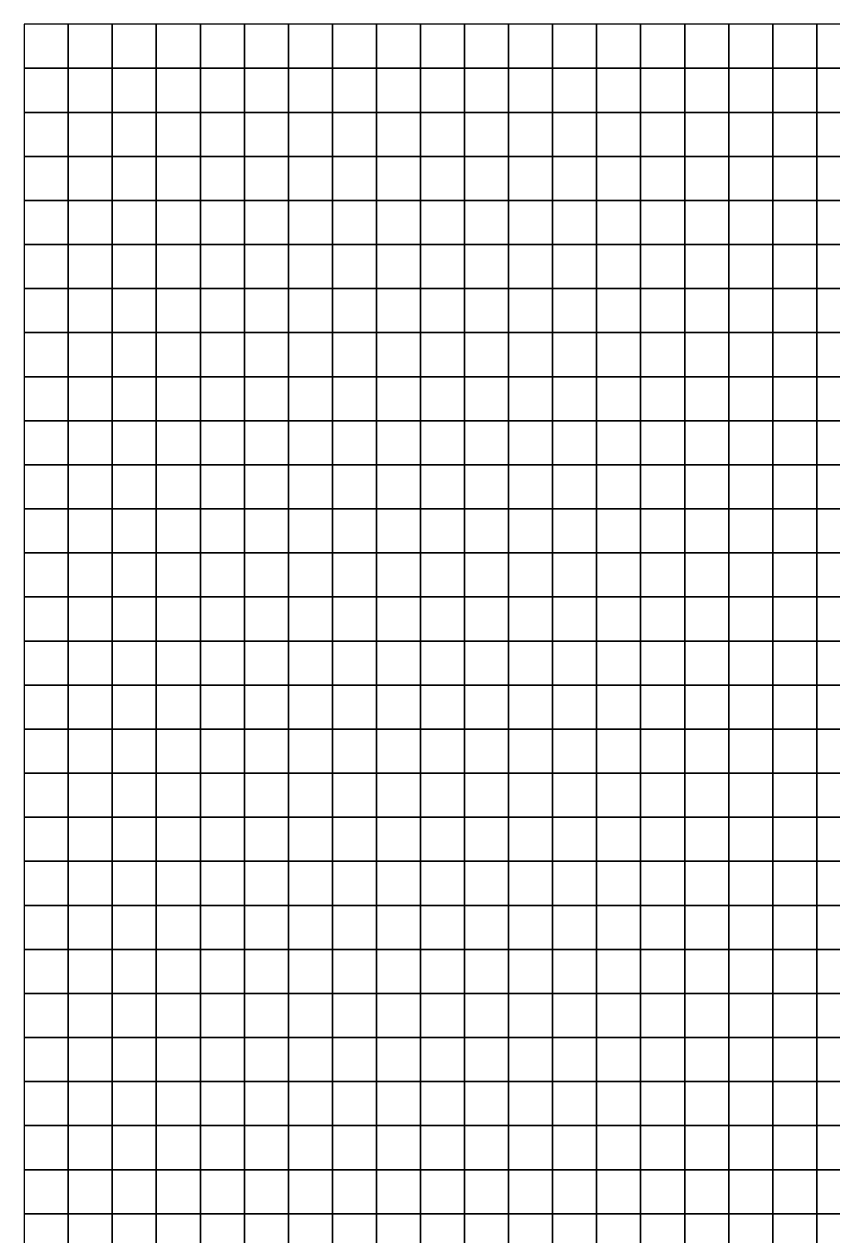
# Model space of a CAD drawing. Header units: metres. Extents: x 0 to 550, y 0 to 550.
# Drawn here: x 0 to 183.6, y 275 to 550 of the extents above; entities that cross this region are included whole.
import ezdxf

# ---------------------------------------------------------------- set-up
doc = ezdxf.new("R2010")
doc.units = ezdxf.units.M

msp = doc.modelspace()

# ---------------------------------------------------------------- linework, layer by layer
at = {"layer": 'A1'}
for points in [[(0, 540, -310.49), (10, 540, -308.88), (10, 550, -311.47), (0, 550, -313.07)], [(10, 540, -308.88), (20, 540, -306.74), (20, 550, -309.33), (10, 550, -311.47)], [(20, 540, -306.74), (30, 540, -304.07), (30, 550, -306.65), (20, 550, -309.33)], [(30, 540, -304.07), (40, 540, -301.39), (40, 550, -303.98), (30, 550, -306.65)], [(40, 540, -301.39), (50, 540, -298.72), (50, 550, -301.31), (40, 550, -303.98)], [(50, 540, -298.72), (60, 540, -296.04), (60, 550, -298.63), (50, 550, -301.31)], [(60, 540, -296.04), (70, 540, -293.37), (70, 550, -295.96), (60, 550, -298.63)], [(70, 540, -293.37), (80, 540, -290.69), (80, 550, -293.28), (70, 550, -295.96)], [(80, 540, -290.69), (90, 540, -288.02), (90, 550, -290.61), (80, 550, -293.28)], [(90, 540, -288.02), (100, 540, -285.34), (100, 550, -287.93), (90, 550, -290.61)], [(100, 540, -285.34), (110, 540, -282.67), (110, 550, -285.26), (100, 550, -287.93)], [(110, 540, -282.67), (120, 540, -279.99), (120, 550, -282.58), (110, 550, -285.26)], [(120, 540, -279.99), (130, 540, -277.32), (130, 550, -279.91), (120, 550, -282.58)], [(130, 540, -277.32), (140, 540, -274.64), (140, 550, -277.23), (130, 550, -279.91)], [(140, 540, -274.64), (150, 540, -271.97), (150, 550, -274.56), (140, 550, -277.23)], [(150, 540, -271.97), (160, 540, -269.29), (160, 550, -271.88), (150, 550, -274.56)], [(160, 540, -269.29), (170, 540, -266.62), (170, 550, -269.21), (160, 550, -271.88)], [(170, 540, -266.62), (180, 540, -263.94), (180, 550, -266.53), (170, 550, -269.21)], [(180, 540, -263.94), (190, 540, -261.27), (190, 550, -263.86), (180, 550, -266.53)], [(0, 530, -307.04), (10, 530, -305.43), (10, 540, -308.88), (0, 540, -310.49)], [(10, 530, -305.43), (20, 530, -303.29), (20, 540, -306.74), (10, 540, -308.88)], [(20, 530, -303.29), (30, 530, -300.62), (30, 540, -304.07), (20, 540, -306.74)], [(30, 530, -300.62), (40, 530, -297.94), (40, 540, -301.39), (30, 540, -304.07)], [(40, 530, -297.94), (50, 530, -295.27), (50, 540, -298.72), (40, 540, -301.39)], [(50, 530, -295.27), (60, 530, -292.59), (60, 540, -296.04), (50, 540, -298.72)], [(60, 530, -292.59), (70, 530, -289.92), (70, 540, -293.37), (60, 540, -296.04)], [(70, 530, -289.92), (80, 530, -287.24), (80, 540, -290.69), (70, 540, -293.37)], [(80, 530, -287.24), (90, 530, -284.57), (90, 540, -288.02), (80, 540, -290.69)], [(90, 530, -284.57), (100, 530, -281.89), (100, 540, -285.34), (90, 540, -288.02)], [(100, 530, -281.89), (110, 530, -279.22), (110, 540, -282.67), (100, 540, -285.34)], [(110, 530, -279.22), (120, 530, -276.54), (120, 540, -279.99), (110, 540, -282.67)], [(120, 530, -276.54), (130, 530, -273.87), (130, 540, -277.32), (120, 540, -279.99)], [(130, 530, -273.87), (140, 530, -271.19), (140, 540, -274.64), (130, 540, -277.32)], [(140, 530, -271.19), (150, 530, -268.52), (150, 540, -271.97), (140, 540, -274.64)], [(150, 530, -268.52), (160, 530, -265.84), (160, 540, -269.29), (150, 540, -271.97)], [(160, 530, -265.84), (170, 530, -263.17), (170, 540, -266.62), (160, 540, -269.29)], [(170, 530, -263.17), (180, 530, -260.49), (180, 540, -263.94), (170, 540, -266.62)], [(180, 530, -260.49), (190, 530, -257.82), (190, 540, -261.27), (180, 540, -263.94)], [(0, 520, -302.73), (10, 520, -301.12), (10, 530, -305.43), (0, 530, -307.04)], [(10, 520, -301.12), (20, 520, -298.98), (20, 530, -303.29), (10, 530, -305.43)], [(20, 520, -298.98), (30, 520, -296.31), (30, 530, -300.62), (20, 530, -303.29)], [(30, 520, -296.31), (40, 520, -293.63), (40, 530, -297.94), (30, 530, -300.62)], [(40, 520, -293.63), (50, 520, -290.96), (50, 530, -295.27), (40, 530, -297.94)], [(50, 520, -290.96), (60, 520, -288.28), (60, 530, -292.59), (50, 530, -295.27)], [(60, 520, -288.28), (70, 520, -285.61), (70, 530, -289.92), (60, 530, -292.59)], [(70, 520, -285.61), (80, 520, -282.93), (80, 530, -287.24), (70, 530, -289.92)], [(80, 520, -282.93), (90, 520, -280.26), (90, 530, -284.57), (80, 530, -287.24)], [(90, 520, -280.26), (100, 520, -277.58), (100, 530, -281.89), (90, 530, -284.57)], [(100, 520, -277.58), (110, 520, -274.91), (110, 530, -279.22), (100, 530, -281.89)], [(110, 520, -274.91), (120, 520, -272.23), (120, 530, -276.54), (110, 530, -279.22)], [(120, 520, -272.23), (130, 520, -269.56), (130, 530, -273.87), (120, 530, -276.54)], [(130, 520, -269.56), (140, 520, -266.88), (140, 530, -271.19), (130, 530, -273.87)], [(140, 520, -266.88), (150, 520, -264.21), (150, 530, -268.52), (140, 530, -271.19)], [(150, 520, -264.21), (160, 520, -261.53), (160, 530, -265.84), (150, 530, -268.52)], [(160, 520, -261.53), (170, 520, -258.86), (170, 530, -263.17), (160, 530, -265.84)], [(170, 520, -258.86), (180, 520, -256.18), (180, 530, -260.49), (170, 530, -263.17)], [(180, 520, -256.18), (190, 520, -253.51), (190, 530, -257.82), (180, 530, -260.49)], [(0, 510, -298.41), (10, 510, -296.81), (10, 520, -301.12), (0, 520, -302.73)], [(10, 510, -296.81), (20, 510, -294.67), (20, 520, -298.98), (10, 520, -301.12)], [(20, 510, -294.67), (30, 510, -291.99), (30, 520, -296.31), (20, 520, -298.98)], [(30, 510, -291.99), (40, 510, -289.32), (40, 520, -293.63), (30, 520, -296.31)], [(40, 510, -289.32), (50, 510, -286.64), (50, 520, -290.96), (40, 520, -293.63)], [(50, 510, -286.64), (60, 510, -283.97), (60, 520, -288.28), (50, 520, -290.96)], [(60, 510, -283.97), (70, 510, -281.29), (70, 520, -285.61), (60, 520, -288.28)], [(70, 510, -281.29), (80, 510, -278.62), (80, 520, -282.93), (70, 520, -285.61)], [(80, 510, -278.62), (90, 510, -275.94), (90, 520, -280.26), (80, 520, -282.93)], [(90, 510, -275.94), (100, 510, -273.27), (100, 520, -277.58), (90, 520, -280.26)], [(100, 510, -273.27), (110, 510, -270.6), (110, 520, -274.91), (100, 520, -277.58)], [(110, 510, -270.6), (120, 510, -267.92), (120, 520, -272.23), (110, 520, -274.91)], [(120, 510, -267.92), (130, 510, -265.25), (130, 520, -269.56), (120, 520, -272.23)], [(130, 510, -265.25), (140, 510, -262.57), (140, 520, -266.88), (130, 520, -269.56)], [(140, 510, -262.57), (150, 510, -259.9), (150, 520, -264.21), (140, 520, -266.88)], [(150, 510, -259.9), (160, 510, -257.22), (160, 520, -261.53), (150, 520, -264.21)], [(160, 510, -257.22), (170, 510, -254.55), (170, 520, -258.86), (160, 520, -261.53)], [(170, 510, -254.55), (180, 510, -251.87), (180, 520, -256.18), (170, 520, -258.86)], [(180, 510, -251.87), (190, 510, -249.2), (190, 520, -253.51), (180, 520, -256.18)], [(0, 500, -294.1), (10, 500, -292.5), (10, 510, -296.81), (0, 510, -298.41)], [(10, 500, -292.5), (20, 500, -290.36), (20, 510, -294.67), (10, 510, -296.81)], [(20, 500, -290.36), (30, 500, -287.68), (30, 510, -291.99), (20, 510, -294.67)], [(30, 500, -287.68), (40, 500, -285.01), (40, 510, -289.32), (30, 510, -291.99)], [(40, 500, -285.01), (50, 500, -282.33), (50, 510, -286.64), (40, 510, -289.32)], [(50, 500, -282.33), (60, 500, -279.66), (60, 510, -283.97), (50, 510, -286.64)], [(60, 500, -279.66), (70, 500, -276.98), (70, 510, -281.29), (60, 510, -283.97)], [(70, 500, -276.98), (80, 500, -274.31), (80, 510, -278.62), (70, 510, -281.29)], [(80, 500, -274.31), (90, 500, -271.63), (90, 510, -275.94), (80, 510, -278.62)], [(90, 500, -271.63), (100, 500, -268.96), (100, 510, -273.27), (90, 510, -275.94)], [(100, 500, -268.96), (110, 500, -266.28), (110, 510, -270.6), (100, 510, -273.27)], [(110, 500, -266.28), (120, 500, -263.61), (120, 510, -267.92), (110, 510, -270.6)], [(120, 500, -263.61), (130, 500, -260.93), (130, 510, -265.25), (120, 510, -267.92)], [(130, 500, -260.93), (140, 500, -258.26), (140, 510, -262.57), (130, 510, -265.25)], [(140, 500, -258.26), (150, 500, -255.58), (150, 510, -259.9), (140, 510, -262.57)], [(150, 500, -255.58), (160, 500, -252.91), (160, 510, -257.22), (150, 510, -259.9)], [(160, 500, -252.91), (170, 500, -250.23), (170, 510, -254.55), (160, 510, -257.22)], [(170, 500, -250.23), (180, 500, -247.56), (180, 510, -251.87), (170, 510, -254.55)], [(180, 500, -247.56), (190, 500, -244.88), (190, 510, -249.2), (180, 510, -251.87)], [(0, 490, -289.79), (10, 490, -288.19), (10, 500, -292.5), (0, 500, -294.1)], [(10, 490, -288.19), (20, 490, -286.05), (20, 500, -290.36), (10, 500, -292.5)], [(20, 490, -286.05), (30, 490, -283.37), (30, 500, -287.68), (20, 500, -290.36)], [(30, 490, -283.37), (40, 490, -280.7), (40, 500, -285.01), (30, 500, -287.68)], [(40, 490, -280.7), (50, 490, -278.02), (50, 500, -282.33), (40, 500, -285.01)], [(50, 490, -278.02), (60, 490, -275.35), (60, 500, -279.66), (50, 500, -282.33)], [(60, 490, -275.35), (70, 490, -272.67), (70, 500, -276.98), (60, 500, -279.66)], [(70, 490, -272.67), (80, 490, -270), (80, 500, -274.31), (70, 500, -276.98)], [(80, 490, -270), (90, 490, -267.32), (90, 500, -271.63), (80, 500, -274.31)], [(90, 490, -267.32), (100, 490, -264.65), (100, 500, -268.96), (90, 500, -271.63)], [(100, 490, -264.65), (110, 490, -261.97), (110, 500, -266.28), (100, 500, -268.96)], [(110, 490, -261.97), (120, 490, -259.3), (120, 500, -263.61), (110, 500, -266.28)], [(120, 490, -259.3), (130, 490, -256.62), (130, 500, -260.93), (120, 500, -263.61)], [(130, 490, -256.62), (140, 490, -253.95), (140, 500, -258.26), (130, 500, -260.93)], [(140, 490, -253.95), (150, 490, -251.27), (150, 500, -255.58), (140, 500, -258.26)], [(150, 490, -251.27), (160, 490, -248.6), (160, 500, -252.91), (150, 500, -255.58)], [(160, 490, -248.6), (170, 490, -245.92), (170, 500, -250.23), (160, 500, -252.91)], [(170, 490, -245.92), (180, 490, -243.25), (180, 500, -247.56), (170, 500, -250.23)], [(180, 490, -243.25), (190, 490, -240.57), (190, 500, -244.88), (180, 500, -247.56)], [(0, 480, -285.48), (10, 480, -283.87), (10, 490, -288.19), (0, 490, -289.79)], [(10, 480, -283.87), (20, 480, -281.73), (20, 490, -286.05), (10, 490, -288.19)], [(20, 480, -281.73), (30, 480, -279.06), (30, 490, -283.37), (20, 490, -286.05)], [(30, 480, -279.06), (40, 480, -276.38), (40, 490, -280.7), (30, 490, -283.37)], [(40, 480, -276.38), (50, 480, -273.71), (50, 490, -278.02), (40, 490, -280.7)], [(50, 480, -273.71), (60, 480, -271.03), (60, 490, -275.35), (50, 490, -278.02)], [(60, 480, -271.03), (70, 480, -268.36), (70, 490, -272.67), (60, 490, -275.35)], [(70, 480, -268.36), (80, 480, -265.68), (80, 490, -270), (70, 490, -272.67)], [(80, 480, -265.68), (90, 480, -263.01), (90, 490, -267.32), (80, 490, -270)], [(90, 480, -263.01), (100, 480, -260.33), (100, 490, -264.65), (90, 490, -267.32)], [(100, 480, -260.33), (110, 480, -257.66), (110, 490, -261.97), (100, 490, -264.65)], [(110, 480, -257.66), (120, 480, -254.98), (120, 490, -259.3), (110, 490, -261.97)], [(120, 480, -254.98), (130, 480, -252.31), (130, 490, -256.62), (120, 490, -259.3)], [(130, 480, -252.31), (140, 480, -249.63), (140, 490, -253.95), (130, 490, -256.62)], [(140, 480, -249.63), (150, 480, -246.96), (150, 490, -251.27), (140, 490, -253.95)], [(150, 480, -246.96), (160, 480, -244.28), (160, 490, -248.6), (150, 490, -251.27)], [(160, 480, -244.28), (170, 480, -241.61), (170, 490, -245.92), (160, 490, -248.6)], [(170, 480, -241.61), (180, 480, -238.93), (180, 490, -243.25), (170, 490, -245.92)], [(180, 480, -238.93), (190, 480, -236.26), (190, 490, -240.57), (180, 490, -243.25)], [(0, 470, -281.17), (10, 470, -279.56), (10, 480, -283.87), (0, 480, -285.48)], [(10, 470, -279.56), (20, 470, -277.42), (20, 480, -281.73), (10, 480, -283.87)], [(20, 470, -277.42), (30, 470, -274.75), (30, 480, -279.06), (20, 480, -281.73)], [(30, 470, -274.75), (40, 470, -272.07), (40, 480, -276.38), (30, 480, -279.06)], [(40, 470, -272.07), (50, 470, -269.4), (50, 480, -273.71), (40, 480, -276.38)], [(50, 470, -269.4), (60, 470, -266.72), (60, 480, -271.03), (50, 480, -273.71)], [(60, 470, -266.72), (70, 470, -264.05), (70, 480, -268.36), (60, 480, -271.03)], [(70, 470, -264.05), (80, 470, -261.37), (80, 480, -265.68), (70, 480, -268.36)], [(80, 470, -261.37), (90, 470, -258.7), (90, 480, -263.01), (80, 480, -265.68)], [(90, 470, -258.7), (100, 470, -256.02), (100, 480, -260.33), (90, 480, -263.01)], [(100, 470, -256.02), (110, 470, -253.35), (110, 480, -257.66), (100, 480, -260.33)], [(110, 470, -253.35), (120, 470, -250.67), (120, 480, -254.98), (110, 480, -257.66)], [(120, 470, -250.67), (130, 470, -248), (130, 480, -252.31), (120, 480, -254.98)], [(130, 470, -248), (140, 470, -245.32), (140, 480, -249.63), (130, 480, -252.31)], [(140, 470, -245.32), (150, 470, -242.65), (150, 480, -246.96), (140, 480, -249.63)], [(150, 470, -242.65), (160, 470, -239.97), (160, 480, -244.28), (150, 480, -246.96)], [(160, 470, -239.97), (170, 470, -237.3), (170, 480, -241.61), (160, 480, -244.28)], [(170, 470, -237.3), (180, 470, -234.62), (180, 480, -238.93), (170, 480, -241.61)], [(180, 470, -234.62), (190, 470, -231.95), (190, 480, -236.26), (180, 480, -238.93)], [(0, 460, -276.86), (10, 460, -275.25), (10, 470, -279.56), (0, 470, -281.17)], [(10, 460, -275.25), (20, 460, -273.11), (20, 470, -277.42), (10, 470, -279.56)], [(20, 460, -273.11), (30, 460, -270.44), (30, 470, -274.75), (20, 470, -277.42)], [(30, 460, -270.44), (40, 460, -267.76), (40, 470, -272.07), (30, 470, -274.75)], [(40, 460, -267.76), (50, 460, -265.09), (50, 470, -269.4), (40, 470, -272.07)], [(50, 460, -265.09), (60, 460, -262.41), (60, 470, -266.72), (50, 470, -269.4)], [(60, 460, -262.41), (70, 460, -259.74), (70, 470, -264.05), (60, 470, -266.72)], [(70, 460, -259.74), (80, 460, -257.06), (80, 470, -261.37), (70, 470, -264.05)], [(80, 460, -257.06), (90, 460, -254.39), (90, 470, -258.7), (80, 470, -261.37)], [(90, 460, -254.39), (100, 460, -251.71), (100, 470, -256.02), (90, 470, -258.7)], [(100, 460, -251.71), (110, 460, -249.04), (110, 470, -253.35), (100, 470, -256.02)], [(110, 460, -249.04), (120, 460, -246.36), (120, 470, -250.67), (110, 470, -253.35)], [(120, 460, -246.36), (130, 460, -243.69), (130, 470, -248), (120, 470, -250.67)], [(130, 460, -243.69), (140, 460, -241.01), (140, 470, -245.32), (130, 470, -248)], [(140, 460, -241.01), (150, 460, -238.34), (150, 470, -242.65), (140, 470, -245.32)], [(150, 460, -238.34), (160, 460, -235.66), (160, 470, -239.97), (150, 470, -242.65)], [(160, 460, -235.66), (170, 460, -232.99), (170, 470, -237.3), (160, 470, -239.97)], [(170, 460, -232.99), (180, 460, -230.31), (180, 470, -234.62), (170, 470, -237.3)], [(180, 460, -230.31), (190, 460, -227.64), (190, 470, -231.95), (180, 470, -234.62)], [(0, 450, -272.54), (10, 450, -270.94), (10, 460, -275.25), (0, 460, -276.86)], [(10, 450, -270.94), (20, 450, -268.8), (20, 460, -273.11), (10, 460, -275.25)], [(20, 450, -268.8), (30, 450, -266.12), (30, 460, -270.44), (20, 460, -273.11)], [(30, 450, -266.12), (40, 450, -263.45), (40, 460, -267.76), (30, 460, -270.44)], [(40, 450, -263.45), (50, 450, -260.77), (50, 460, -265.09), (40, 460, -267.76)], [(50, 450, -260.77), (60, 450, -258.1), (60, 460, -262.41), (50, 460, -265.09)], [(60, 450, -258.1), (70, 450, -255.42), (70, 460, -259.74), (60, 460, -262.41)], [(70, 450, -255.42), (80, 450, -252.75), (80, 460, -257.06), (70, 460, -259.74)], [(80, 450, -252.75), (90, 450, -250.07), (90, 460, -254.39), (80, 460, -257.06)], [(90, 450, -250.07), (100, 450, -247.4), (100, 460, -251.71), (90, 460, -254.39)], [(100, 450, -247.4), (110, 450, -244.72), (110, 460, -249.04), (100, 460, -251.71)], [(110, 450, -244.72), (120, 450, -242.05), (120, 460, -246.36), (110, 460, -249.04)], [(120, 450, -242.05), (130, 450, -239.37), (130, 460, -243.69), (120, 460, -246.36)], [(130, 450, -239.37), (140, 450, -236.7), (140, 460, -241.01), (130, 460, -243.69)], [(140, 450, -236.7), (150, 450, -234.02), (150, 460, -238.34), (140, 460, -241.01)], [(150, 450, -234.02), (160, 450, -231.35), (160, 460, -235.66), (150, 460, -238.34)], [(160, 450, -231.35), (170, 450, -228.67), (170, 460, -232.99), (160, 460, -235.66)], [(170, 450, -228.67), (180, 450, -226), (180, 460, -230.31), (170, 460, -232.99)], [(180, 450, -226), (190, 450, -223.23), (190, 460, -227.64), (180, 460, -230.31)], [(0, 440, -268.23), (10, 440, -266.63), (10, 450, -270.94), (0, 450, -272.54)], [(10, 440, -266.63), (20, 440, -264.49), (20, 450, -268.8), (10, 450, -270.94)], [(20, 440, -264.49), (30, 440, -261.81), (30, 450, -266.12), (20, 450, -268.8)], [(30, 440, -261.81), (40, 440, -259.14), (40, 450, -263.45), (30, 450, -266.12)], [(40, 440, -259.14), (50, 440, -256.46), (50, 450, -260.77), (40, 450, -263.45)], [(50, 440, -256.46), (60, 440, -253.79), (60, 450, -258.1), (50, 450, -260.77)], [(60, 440, -253.79), (70, 440, -251.11), (70, 450, -255.42), (60, 450, -258.1)], [(70, 440, -251.11), (80, 440, -248.44), (80, 450, -252.75), (70, 450, -255.42)], [(80, 440, -248.44), (90, 440, -245.76), (90, 450, -250.07), (80, 450, -252.75)], [(90, 440, -245.76), (100, 440, -243.09), (100, 450, -247.4), (90, 450, -250.07)], [(100, 440, -243.09), (110, 440, -240.41), (110, 450, -244.72), (100, 450, -247.4)], [(110, 440, -240.41), (120, 440, -237.74), (120, 450, -242.05), (110, 450, -244.72)], [(120, 440, -237.74), (130, 440, -235.06), (130, 450, -239.37), (120, 450, -242.05)], [(130, 440, -235.06), (140, 440, -232.39), (140, 450, -236.7), (130, 450, -239.37)], [(140, 440, -232.39), (150, 440, -229.65), (150, 450, -234.02), (140, 450, -236.7)], [(150, 440, -229.65), (160, 440, -226.91), (160, 450, -231.35), (150, 450, -234.02)], [(160, 440, -226.91), (170, 440, -224.17), (170, 450, -228.67), (160, 450, -231.35)], [(170, 440, -224.17), (180, 440, -221.41), (180, 450, -226), (170, 450, -228.67)], [(180, 440, -221.41), (190, 440, -218.55), (190, 450, -223.23), (180, 450, -226)], [(0, 430, -263.92), (10, 430, -262.31), (10, 440, -266.63), (0, 440, -268.23)], [(10, 430, -262.31), (20, 430, -260.17), (20, 440, -264.49), (10, 440, -266.63)], [(20, 430, -260.17), (30, 430, -257.5), (30, 440, -261.81), (20, 440, -264.49)], [(30, 430, -257.5), (40, 430, -254.82), (40, 440, -259.14), (30, 440, -261.81)], [(40, 430, -254.82), (50, 430, -252.15), (50, 440, -256.46), (40, 440, -259.14)], [(50, 430, -252.15), (60, 430, -249.47), (60, 440, -253.79), (50, 440, -256.46)], [(60, 430, -249.47), (70, 430, -246.8), (70, 440, -251.11), (60, 440, -253.79)], [(70, 430, -246.8), (80, 430, -244.13), (80, 440, -248.44), (70, 440, -251.11)], [(80, 430, -244.13), (90, 430, -241.45), (90, 440, -245.76), (80, 440, -248.44)], [(90, 430, -241.45), (100, 430, -238.74), (100, 440, -243.09), (90, 440, -245.76)], [(100, 430, -238.74), (110, 430, -236.04), (110, 440, -240.41), (100, 440, -243.09)], [(110, 430, -236.04), (120, 430, -233.34), (120, 440, -237.74), (110, 440, -240.41)], [(120, 430, -233.34), (130, 430, -230.62), (130, 440, -235.06), (120, 440, -237.74)], [(130, 430, -230.62), (140, 430, -227.9), (140, 440, -232.39), (130, 440, -235.06)], [(140, 430, -227.9), (150, 430, -225.13), (150, 440, -229.65), (140, 440, -232.39)], [(150, 430, -225.13), (160, 430, -222.35), (160, 440, -226.91), (150, 440, -229.65)], [(160, 430, -222.35), (170, 430, -219.58), (170, 440, -224.17), (160, 440, -226.91)], [(170, 430, -219.58), (180, 430, -216.79), (180, 440, -221.41), (170, 440, -224.17)], [(180, 430, -216.79), (190, 430, -213.91), (190, 440, -218.55), (180, 440, -221.41)], [(0, 420, -259.61), (10, 420, -258), (10, 430, -262.31), (0, 430, -263.92)], [(10, 420, -258), (20, 420, -255.86), (20, 430, -260.17), (10, 430, -262.31)], [(20, 420, -255.86), (30, 420, -253.19), (30, 430, -257.5), (20, 430, -260.17)], [(30, 420, -253.19), (40, 420, -250.51), (40, 430, -254.82), (30, 430, -257.5)], [(40, 420, -250.51), (50, 420, -247.84), (50, 430, -252.15), (40, 430, -254.82)], [(50, 420, -247.84), (60, 420, -245.16), (60, 430, -249.47), (50, 430, -252.15)], [(60, 420, -245.16), (70, 420, -242.49), (70, 430, -246.8), (60, 430, -249.47)], [(70, 420, -242.49), (80, 420, -239.82), (80, 430, -244.13), (70, 430, -246.8)], [(80, 420, -239.82), (90, 420, -237.13), (90, 430, -241.45), (80, 430, -244.13)], [(90, 420, -237.13), (100, 420, -234.4), (100, 430, -238.74), (90, 430, -241.45)], [(100, 420, -234.4), (110, 420, -231.68), (110, 430, -236.04), (100, 430, -238.74)], [(110, 420, -231.68), (120, 420, -228.92), (120, 430, -233.34), (110, 430, -236.04)], [(120, 420, -228.92), (130, 420, -226.16), (130, 430, -230.62), (120, 430, -233.34)], [(130, 420, -226.16), (140, 420, -223.42), (140, 430, -227.9), (130, 430, -230.62)], [(140, 420, -223.42), (150, 420, -220.67), (150, 430, -225.13), (140, 430, -227.9)], [(150, 420, -220.67), (160, 420, -217.92), (160, 430, -222.35), (150, 430, -225.13)], [(160, 420, -217.92), (170, 420, -215.2), (170, 430, -219.58), (160, 430, -222.35)], [(170, 420, -215.2), (180, 420, -212.48), (180, 430, -216.79), (170, 430, -219.58)], [(180, 420, -212.48), (190, 420, -209.64), (190, 430, -213.91), (180, 430, -216.79)], [(0, 410, -255.3), (10, 410, -253.69), (10, 420, -258), (0, 420, -259.61)], [(10, 410, -253.69), (20, 410, -251.55), (20, 420, -255.86), (10, 420, -258)], [(20, 410, -251.55), (30, 410, -248.88), (30, 420, -253.19), (20, 420, -255.86)], [(30, 410, -248.88), (40, 410, -246.2), (40, 420, -250.51), (30, 420, -253.19)], [(40, 410, -246.2), (50, 410, -243.53), (50, 420, -247.84), (40, 420, -250.51)], [(50, 410, -243.53), (60, 410, -240.82), (60, 420, -245.16), (50, 420, -247.84)], [(60, 410, -240.82), (70, 410, -238.15), (70, 420, -242.49), (60, 420, -245.16)], [(70, 410, -238.15), (80, 410, -235.45), (80, 420, -239.82), (70, 420, -242.49)], [(80, 410, -235.45), (90, 410, -232.73), (90, 420, -237.13), (80, 420, -239.82)], [(90, 410, -232.73), (100, 410, -229.97), (100, 420, -234.4), (90, 420, -237.13)], [(100, 410, -229.97), (110, 410, -227.23), (110, 420, -231.68), (100, 420, -234.4)], [(110, 410, -227.23), (120, 410, -224.44), (120, 420, -228.92), (110, 420, -231.68)], [(120, 410, -224.44), (130, 410, -221.68), (130, 420, -226.16), (120, 420, -228.92)], [(130, 410, -221.68), (140, 410, -218.97), (140, 420, -223.42), (130, 420, -226.16)], [(140, 410, -218.97), (150, 410, -216.26), (150, 420, -220.67), (140, 420, -223.42)], [(150, 410, -216.26), (160, 410, -213.56), (160, 420, -217.92), (150, 420, -220.67)], [(160, 410, -213.56), (170, 410, -210.9), (170, 420, -215.2), (160, 420, -217.92)], [(170, 410, -210.9), (180, 410, -208.23), (180, 420, -212.48), (170, 420, -215.2)], [(180, 410, -208.23), (190, 410, -205.44), (190, 420, -209.64), (180, 420, -212.48)], [(0, 400, -250.98), (10, 400, -249.38), (10, 410, -253.69), (0, 410, -255.3)], [(10, 400, -249.38), (20, 400, -247.24), (20, 410, -251.55), (10, 410, -253.69)], [(20, 400, -247.24), (30, 400, -244.56), (30, 410, -248.88), (20, 410, -251.55)], [(30, 400, -244.56), (40, 400, -241.89), (40, 410, -246.2), (30, 410, -248.88)], [(40, 400, -241.89), (50, 400, -239.19), (50, 410, -243.53), (40, 410, -246.2)], [(50, 400, -239.19), (60, 400, -236.46), (60, 410, -240.82), (50, 410, -243.53)], [(60, 400, -236.46), (70, 400, -233.75), (70, 410, -238.15), (60, 410, -240.82)], [(70, 400, -233.75), (80, 400, -231.01), (80, 410, -235.45), (70, 410, -238.15)], [(80, 400, -231.01), (90, 400, -228.25), (90, 410, -232.73), (80, 410, -235.45)], [(90, 400, -228.25), (100, 400, -225.49), (100, 410, -229.97), (90, 410, -232.73)], [(100, 400, -225.49), (110, 400, -222.73), (110, 410, -227.23), (100, 410, -229.97)], [(110, 400, -222.73), (120, 400, -219.97), (120, 410, -224.44), (110, 410, -227.23)], [(120, 400, -219.97), (130, 400, -217.25), (130, 410, -221.68), (120, 410, -224.44)], [(130, 400, -217.25), (140, 400, -214.59), (140, 410, -218.97), (130, 410, -221.68)], [(140, 400, -214.59), (150, 400, -211.93), (150, 410, -216.26), (140, 410, -218.97)], [(150, 400, -211.93), (160, 400, -209.29), (160, 410, -213.56), (150, 410, -216.26)], [(160, 400, -209.29), (170, 400, -206.68), (170, 410, -210.9), (160, 410, -213.56)], [(170, 400, -206.68), (180, 400, -204.05), (180, 410, -208.23), (170, 410, -210.9)], [(180, 400, -204.05), (190, 400, -201.4), (190, 410, -205.44), (180, 410, -208.23)], [(0, 390, -246.67), (10, 390, -245.07), (10, 400, -249.38), (0, 400, -250.98)], [(10, 390, -245.07), (20, 390, -242.93), (20, 400, -247.24), (10, 400, -249.38)], [(20, 390, -242.93), (30, 390, -240.25), (30, 400, -244.56), (20, 400, -247.24)], [(30, 390, -240.25), (40, 390, -237.58), (40, 400, -241.89), (30, 400, -244.56)], [(40, 390, -237.58), (50, 390, -234.84), (50, 400, -239.19), (40, 400, -241.89)], [(50, 390, -234.84), (60, 390, -232.07), (60, 400, -236.46), (50, 400, -239.19)], [(60, 390, -232.07), (70, 390, -229.31), (70, 400, -233.75), (60, 400, -236.46)], [(70, 390, -229.31), (80, 390, -226.53), (80, 400, -231.01), (70, 400, -233.75)], [(80, 390, -226.53), (90, 390, -223.75), (90, 400, -228.25), (80, 400, -231.01)], [(90, 390, -223.75), (100, 390, -220.98), (100, 400, -225.49), (90, 400, -228.25)], [(100, 390, -220.98), (110, 390, -218.26), (110, 400, -222.73), (100, 400, -225.49)], [(110, 390, -218.26), (120, 390, -215.55), (120, 400, -219.97), (110, 400, -222.73)], [(120, 390, -215.55), (130, 390, -212.9), (130, 400, -217.25), (120, 400, -219.97)], [(130, 390, -212.9), (140, 390, -210.28), (140, 400, -214.59), (130, 400, -217.25)], [(140, 390, -210.28), (150, 390, -207.74), (150, 400, -211.93), (140, 400, -214.59)], [(150, 390, -207.74), (160, 390, -205.21), (160, 400, -209.29), (150, 400, -211.93)], [(160, 390, -205.21), (170, 390, -202.72), (170, 400, -206.68), (160, 400, -209.29)], [(170, 390, -202.72), (180, 390, -200.21), (180, 400, -204.05), (170, 400, -206.68)], [(180, 390, -200.21), (190, 390, -197.71), (190, 400, -201.4), (180, 400, -204.05)], [(0, 380, -242.36), (10, 380, -240.76), (10, 390, -245.07), (0, 390, -246.67)], [(10, 380, -240.76), (20, 380, -238.62), (20, 390, -242.93), (10, 390, -245.07)], [(20, 380, -238.62), (30, 380, -235.94), (30, 390, -240.25), (20, 390, -242.93)], [(30, 380, -235.94), (40, 380, -233.21), (40, 390, -237.58), (30, 390, -240.25)], [(40, 380, -233.21), (50, 380, -230.42), (50, 390, -234.84), (40, 390, -237.58)], [(50, 380, -230.42), (60, 380, -227.59), (60, 390, -232.07), (50, 390, -234.84)], [(60, 380, -227.59), (70, 380, -224.78), (70, 390, -229.31), (60, 390, -232.07)], [(70, 380, -224.78), (80, 380, -221.98), (80, 390, -226.53), (70, 390, -229.31)], [(80, 380, -221.98), (90, 380, -219.22), (90, 390, -223.75), (80, 390, -226.53)], [(90, 380, -219.22), (100, 380, -216.54), (100, 390, -220.98), (90, 390, -223.75)], [(100, 380, -216.54), (110, 380, -213.92), (110, 390, -218.26), (100, 390, -220.98)], [(110, 380, -213.92), (120, 380, -211.31), (120, 390, -215.55), (110, 390, -218.26)], [(120, 380, -211.31), (130, 380, -208.74), (130, 390, -212.9), (120, 390, -215.55)], [(130, 380, -208.74), (140, 380, -206.24), (140, 390, -210.28), (130, 390, -212.9)], [(140, 380, -206.24), (150, 380, -203.77), (150, 390, -207.74), (140, 390, -210.28)], [(150, 380, -203.77), (160, 380, -201.33), (160, 390, -205.21), (150, 390, -207.74)], [(160, 380, -201.33), (170, 380, -198.91), (170, 390, -202.72), (160, 390, -205.21)], [(170, 380, -198.91), (180, 380, -196.48), (180, 390, -200.21), (170, 390, -202.72)], [(180, 380, -196.48), (190, 380, -194.04), (190, 390, -197.71), (180, 390, -200.21)], [(0, 370, -238.05), (10, 370, -236.44), (10, 380, -240.76), (0, 380, -242.36)], [(10, 370, -236.44), (20, 370, -234.3), (20, 380, -238.62), (10, 380, -240.76)], [(20, 370, -234.3), (30, 370, -231.63), (30, 380, -235.94), (20, 380, -238.62)], [(30, 370, -231.63), (40, 370, -228.83), (40, 380, -233.21), (30, 380, -235.94)], [(40, 370, -228.83), (50, 370, -225.98), (50, 380, -230.42), (40, 380, -233.21)], [(50, 370, -225.98), (60, 370, -223.09), (60, 380, -227.59), (50, 380, -230.42)], [(60, 370, -223.09), (70, 370, -220.26), (70, 380, -224.78), (60, 380, -227.59)], [(70, 370, -220.26), (80, 370, -217.43), (80, 380, -221.98), (70, 380, -224.78)], [(80, 370, -217.43), (90, 370, -214.76), (90, 380, -219.22), (80, 380, -221.98)], [(90, 370, -214.76), (100, 370, -212.18), (100, 380, -216.54), (90, 380, -219.22)], [(100, 370, -212.18), (110, 370, -209.67), (110, 380, -213.92), (100, 380, -216.54)], [(110, 370, -209.67), (120, 370, -207.16), (120, 380, -211.31), (110, 380, -213.92)], [(120, 370, -207.16), (130, 370, -204.69), (130, 380, -208.74), (120, 380, -211.31)], [(130, 370, -204.69), (140, 370, -202.25), (140, 380, -206.24), (130, 380, -208.74)], [(140, 370, -202.25), (150, 370, -199.81), (150, 380, -203.77), (140, 380, -206.24)], [(150, 370, -199.81), (160, 370, -197.38), (160, 380, -201.33), (150, 380, -203.77)], [(160, 370, -197.38), (170, 370, -194.96), (170, 380, -198.91), (160, 380, -201.33)], [(170, 370, -194.96), (180, 370, -192.5), (180, 380, -196.48), (170, 380, -198.91)], [(180, 370, -192.5), (190, 370, -190.06), (190, 380, -194.04), (180, 380, -196.48)], [(0, 360, -233.74), (10, 360, -232.13), (10, 370, -236.44), (0, 370, -238.05)], [(10, 360, -232.13), (20, 360, -229.99), (20, 370, -234.3), (10, 370, -236.44)], [(20, 360, -229.99), (30, 360, -227.24), (30, 370, -231.63), (20, 370, -234.3)], [(30, 360, -227.24), (40, 360, -224.37), (40, 370, -228.83), (30, 370, -231.63)], [(40, 360, -224.37), (50, 360, -221.45), (50, 370, -225.98), (40, 370, -228.83)], [(50, 360, -221.45), (60, 360, -218.57), (60, 370, -223.09), (50, 370, -225.98)], [(60, 360, -218.57), (70, 360, -215.74), (70, 370, -220.26), (60, 370, -223.09)], [(70, 360, -215.74), (80, 360, -213.02), (80, 370, -217.43), (70, 370, -220.26)], [(80, 360, -213.02), (90, 360, -210.48), (90, 370, -214.76), (80, 370, -217.43)], [(90, 360, -210.48), (100, 360, -208.03), (100, 370, -212.18), (90, 370, -214.76)], [(100, 360, -208.03), (110, 360, -205.57), (110, 370, -209.67), (100, 370, -212.18)], [(110, 360, -205.57), (120, 360, -203.15), (120, 370, -207.16), (110, 370, -209.67)], [(120, 360, -203.15), (130, 360, -200.73), (130, 370, -204.69), (120, 370, -207.16)], [(130, 360, -200.73), (140, 360, -198.3), (140, 370, -202.25), (130, 370, -204.69)], [(140, 360, -198.3), (150, 360, -195.87), (150, 370, -199.81), (140, 370, -202.25)], [(150, 360, -195.87), (160, 360, -193.43), (160, 370, -197.38), (150, 370, -199.81)], [(160, 360, -193.43), (170, 360, -190.99), (170, 370, -194.96), (160, 370, -197.38)], [(170, 360, -190.99), (180, 360, -188.53), (180, 370, -192.5), (170, 370, -194.96)], [(180, 360, -188.53), (190, 360, -186.08), (190, 370, -190.06), (180, 370, -192.5)], [(0, 350, -229.43), (10, 350, -227.82), (10, 360, -232.13), (0, 360, -233.74)], [(10, 350, -227.82), (20, 350, -225.68), (20, 360, -229.99), (10, 360, -232.13)], [(20, 350, -225.68), (30, 350, -222.84), (30, 360, -227.24), (20, 360, -229.99)], [(30, 350, -222.84), (40, 350, -219.9), (40, 360, -224.37), (30, 360, -227.24)], [(40, 350, -219.9), (50, 350, -217), (50, 360, -221.45), (40, 360, -224.37)], [(50, 350, -217), (60, 350, -214.15), (60, 360, -218.57), (50, 360, -221.45)], [(60, 350, -214.15), (70, 350, -211.36), (70, 360, -215.74), (60, 360, -218.57)], [(70, 350, -211.36), (80, 350, -208.79), (80, 360, -213.02), (70, 360, -215.74)], [(80, 350, -208.79), (90, 350, -206.39), (90, 360, -210.48), (80, 360, -213.02)], [(90, 350, -206.39), (100, 350, -203.99), (100, 360, -208.03), (90, 360, -210.48)], [(100, 350, -203.99), (110, 350, -201.61), (110, 360, -205.57), (100, 360, -208.03)], [(110, 350, -201.61), (120, 350, -199.21), (120, 360, -203.15), (110, 360, -205.57)], [(120, 350, -199.21), (130, 350, -196.79), (130, 360, -200.73), (120, 360, -203.15)], [(130, 350, -196.79), (140, 350, -194.35), (140, 360, -198.3), (130, 360, -200.73)], [(140, 350, -194.35), (150, 350, -191.92), (150, 360, -195.87), (140, 360, -198.3)], [(150, 350, -191.92), (160, 350, -189.46), (160, 360, -193.43), (150, 360, -195.87)], [(160, 350, -189.46), (170, 350, -186.99), (170, 360, -190.99), (160, 360, -193.43)], [(170, 350, -186.99), (180, 350, -184.51), (180, 360, -188.53), (170, 360, -190.99)], [(180, 350, -184.51), (190, 350, -182.03), (190, 360, -186.08), (180, 360, -188.53)], [(0, 340, -225.11), (10, 340, -223.51), (10, 350, -227.82), (0, 350, -229.43)], [(10, 340, -223.51), (20, 340, -221.37), (20, 350, -225.68), (10, 350, -227.82)], [(20, 340, -221.37), (30, 340, -218.46), (30, 350, -222.84), (20, 350, -225.68)], [(30, 340, -218.46), (40, 340, -215.51), (40, 350, -219.9), (30, 350, -222.84)], [(40, 340, -215.51), (50, 340, -212.64), (50, 350, -217), (40, 350, -219.9)], [(50, 340, -212.64), (60, 340, -209.85), (60, 350, -214.15), (50, 350, -217)], [(60, 340, -209.85), (70, 340, -207.14), (70, 350, -211.36), (60, 350, -214.15)], [(70, 340, -207.14), (80, 340, -204.74), (80, 350, -208.79), (70, 350, -211.36)], [(80, 340, -204.74), (90, 340, -202.41), (90, 350, -206.39), (80, 350, -208.79)], [(90, 340, -202.41), (100, 340, -200.07), (100, 350, -203.99), (90, 350, -206.39)], [(100, 340, -200.07), (110, 340, -197.69), (110, 350, -201.61), (100, 350, -203.99)], [(110, 340, -197.69), (120, 340, -195.27), (120, 350, -199.21), (110, 350, -201.61)], [(120, 340, -195.27), (130, 340, -192.82), (130, 350, -196.79), (120, 350, -199.21)], [(130, 340, -192.82), (140, 340, -190.37), (140, 350, -194.35), (130, 350, -196.79)], [(140, 340, -190.37), (150, 340, -187.89), (150, 350, -191.92), (140, 350, -194.35)], [(150, 340, -187.89), (160, 340, -185.39), (160, 350, -189.46), (150, 350, -191.92)], [(160, 340, -185.39), (170, 340, -182.88), (170, 350, -186.99), (160, 350, -189.46)], [(170, 340, -182.88), (180, 340, -180.36), (180, 350, -184.51), (170, 350, -186.99)], [(180, 340, -180.36), (190, 340, -177.83), (190, 350, -182.03), (180, 350, -184.51)], [(0, 330, -220.8), (10, 330, -219.2), (10, 340, -223.51), (0, 340, -225.11)], [(10, 330, -219.2), (20, 330, -217.06), (20, 340, -221.37), (10, 340, -223.51)], [(20, 330, -217.06), (30, 330, -214.14), (30, 340, -218.46), (20, 340, -221.37)], [(30, 330, -214.14), (40, 330, -211.26), (40, 340, -215.51), (30, 340, -218.46)], [(40, 330, -211.26), (50, 330, -208.47), (50, 340, -212.64), (40, 340, -215.51)], [(50, 330, -208.47), (60, 330, -205.77), (60, 340, -209.85), (50, 340, -212.64)], [(60, 330, -205.77), (70, 330, -203.15), (70, 340, -207.14), (60, 340, -209.85)], [(70, 330, -203.15), (80, 330, -200.82), (80, 340, -204.74), (70, 340, -207.14)], [(80, 330, -200.82), (90, 330, -198.51), (90, 340, -202.41), (80, 340, -204.74)], [(90, 330, -198.51), (100, 330, -196.14), (100, 340, -200.07), (90, 340, -202.41)], [(100, 330, -196.14), (110, 330, -193.72), (110, 340, -197.69), (100, 340, -200.07)], [(110, 330, -193.72), (120, 330, -191.24), (120, 340, -195.27), (110, 340, -197.69)], [(120, 330, -191.24), (130, 330, -188.76), (130, 340, -192.82), (120, 340, -195.27)], [(130, 330, -188.76), (140, 330, -186.24), (140, 340, -190.37), (130, 340, -192.82)], [(140, 330, -186.24), (150, 330, -183.71), (150, 340, -187.89), (140, 340, -190.37)], [(150, 330, -183.71), (160, 330, -181.17), (160, 340, -185.39), (150, 340, -187.89)], [(160, 330, -181.17), (170, 330, -178.62), (170, 340, -182.88), (160, 340, -185.39)], [(170, 330, -178.62), (180, 330, -176.05), (180, 340, -180.36), (170, 340, -182.88)], [(180, 330, -176.05), (190, 330, -173.48), (190, 340, -177.83), (180, 340, -180.36)], [(0, 320, -216.49), (10, 320, -214.88), (10, 330, -219.2), (0, 330, -220.8)], [(10, 320, -214.88), (20, 320, -212.74), (20, 330, -217.06), (10, 330, -219.2)], [(20, 320, -212.74), (30, 320, -209.85), (30, 330, -214.14), (20, 330, -217.06)], [(30, 320, -209.85), (40, 320, -207.06), (40, 330, -211.26), (30, 330, -214.14)], [(40, 320, -207.06), (50, 320, -204.36), (50, 330, -208.47), (40, 330, -211.26)], [(50, 320, -204.36), (60, 320, -201.76), (60, 330, -205.77), (50, 330, -208.47)], [(60, 320, -201.76), (70, 320, -199.2), (70, 330, -203.15), (60, 330, -205.77)], [(70, 320, -199.2), (80, 320, -196.91), (80, 330, -200.82), (70, 330, -203.15)], [(80, 320, -196.91), (90, 320, -194.53), (90, 330, -198.51), (80, 330, -200.82)], [(90, 320, -194.53), (100, 320, -192.1), (100, 330, -196.14), (90, 330, -198.51)], [(100, 320, -192.1), (110, 320, -189.59), (110, 330, -193.72), (100, 330, -196.14)], [(110, 320, -189.59), (120, 320, -187.07), (120, 330, -191.24), (110, 330, -193.72)], [(120, 320, -187.07), (130, 320, -184.52), (130, 330, -188.76), (120, 330, -191.24)], [(130, 320, -184.52), (140, 320, -181.96), (140, 330, -186.24), (130, 330, -188.76)], [(140, 320, -181.96), (150, 320, -179.39), (150, 330, -183.71), (140, 330, -186.24)], [(150, 320, -179.39), (160, 320, -176.8), (160, 330, -181.17), (150, 330, -183.71)], [(160, 320, -176.8), (170, 320, -174.21), (170, 330, -178.62), (160, 330, -181.17)], [(170, 320, -174.21), (180, 320, -171.59), (180, 330, -176.05), (170, 330, -178.62)], [(180, 320, -171.59), (190, 320, -168.97), (190, 330, -173.48), (180, 330, -176.05)], [(0, 310, -212.18), (10, 310, -210.57), (10, 320, -214.88), (0, 320, -216.49)], [(10, 310, -210.57), (20, 310, -208.43), (20, 320, -212.74), (10, 320, -214.88)], [(20, 310, -208.43), (30, 310, -205.64), (30, 320, -209.85), (20, 320, -212.74)], [(30, 310, -205.64), (40, 310, -202.95), (40, 320, -207.06), (30, 320, -209.85)], [(40, 310, -202.95), (50, 310, -200.34), (50, 320, -204.36), (40, 320, -207.06)], [(50, 310, -200.34), (60, 310, -197.77), (60, 320, -201.76), (50, 320, -204.36)], [(60, 310, -197.77), (70, 310, -195.24), (70, 320, -199.2), (60, 320, -201.76)], [(70, 310, -195.24), (80, 310, -192.86), (80, 320, -196.91), (70, 320, -199.2)], [(80, 310, -192.86), (90, 310, -190.39), (90, 320, -194.53), (80, 320, -196.91)], [(90, 310, -190.39), (100, 310, -187.86), (100, 320, -192.1), (90, 320, -194.53)], [(100, 310, -187.86), (110, 310, -185.31), (110, 320, -189.59), (100, 320, -192.1)], [(110, 310, -185.31), (120, 310, -182.72), (120, 320, -187.07), (110, 320, -189.59)], [(120, 310, -182.72), (130, 310, -180.13), (130, 320, -184.52), (120, 320, -187.07)], [(130, 310, -180.13), (140, 310, -177.53), (140, 320, -181.96), (130, 320, -184.52)], [(140, 310, -177.53), (150, 310, -174.91), (150, 320, -179.39), (140, 320, -181.96)], [(150, 310, -174.91), (160, 310, -172.28), (160, 320, -176.8), (150, 320, -179.39)], [(160, 310, -172.28), (170, 310, -169.64), (170, 320, -174.21), (160, 320, -176.8)], [(170, 310, -169.64), (180, 310, -166.98), (180, 320, -171.59), (170, 320, -174.21)], [(180, 310, -166.98), (190, 310, -164.32), (190, 320, -168.97), (180, 320, -171.59)], [(0, 300, -207.87), (10, 300, -206.26), (10, 310, -210.57), (0, 310, -212.18)], [(10, 300, -206.26), (20, 300, -204.01), (20, 310, -208.43), (10, 310, -210.57)], [(20, 300, -204.01), (30, 300, -201.32), (30, 310, -205.64), (20, 310, -208.43)], [(30, 300, -201.32), (40, 300, -198.72), (40, 310, -202.95), (30, 310, -205.64)], [(40, 300, -198.72), (50, 300, -196.13), (50, 310, -200.34), (40, 310, -202.95)], [(50, 300, -196.13), (60, 300, -193.57), (60, 310, -197.77), (50, 310, -200.34)], [(60, 300, -193.57), (70, 300, -191.14), (70, 310, -195.24), (60, 310, -197.77)], [(70, 300, -191.14), (80, 300, -188.63), (80, 310, -192.86), (70, 310, -195.24)], [(80, 300, -188.63), (90, 300, -186.05), (90, 310, -190.39), (80, 310, -192.86)], [(90, 300, -186.05), (100, 300, -183.46), (100, 310, -187.86), (90, 310, -190.39)], [(100, 300, -183.46), (110, 300, -180.85), (110, 310, -185.31), (100, 310, -187.86)], [(110, 300, -180.85), (120, 300, -178.22), (120, 310, -182.72), (110, 310, -185.31)], [(120, 300, -178.22), (130, 300, -175.59), (130, 310, -180.13), (120, 310, -182.72)], [(130, 300, -175.59), (140, 300, -172.94), (140, 310, -177.53), (130, 310, -180.13)], [(140, 300, -172.94), (150, 300, -170.28), (150, 310, -174.91), (140, 310, -177.53)], [(150, 300, -170.28), (160, 300, -167.61), (160, 310, -172.28), (150, 310, -174.91)], [(160, 300, -167.61), (170, 300, -164.94), (170, 310, -169.64), (160, 310, -172.28)], [(170, 300, -164.94), (180, 300, -162.26), (180, 310, -166.98), (170, 310, -169.64)], [(180, 300, -162.26), (190, 300, -159.58), (190, 310, -164.32), (180, 310, -166.98)], [(0, 290, -203.55), (10, 290, -201.95), (10, 300, -206.26), (0, 300, -207.87)], [(10, 290, -201.95), (20, 290, -199.6), (20, 300, -204.01), (10, 300, -206.26)], [(20, 290, -199.6), (30, 290, -197), (30, 300, -201.32), (20, 300, -204.01)], [(30, 290, -197), (40, 290, -194.42), (40, 300, -198.72), (30, 300, -201.32)], [(40, 290, -194.42), (50, 290, -191.83), (50, 300, -196.13), (40, 300, -198.72)], [(50, 290, -191.83), (60, 290, -189.25), (60, 300, -193.57), (50, 300, -196.13)], [(60, 290, -189.25), (70, 290, -186.89), (70, 300, -191.14), (60, 300, -193.57)], [(70, 290, -186.89), (80, 290, -184.24), (80, 300, -188.63), (70, 300, -191.14)], [(80, 290, -184.24), (90, 290, -181.57), (90, 300, -186.05), (80, 300, -188.63)], [(90, 290, -181.57), (100, 290, -178.92), (100, 300, -183.46), (90, 300, -186.05)], [(100, 290, -178.92), (110, 290, -176.25), (110, 300, -180.85), (100, 300, -183.46)], [(110, 290, -176.25), (120, 290, -173.58), (120, 300, -178.22), (110, 300, -180.85)], [(120, 290, -173.58), (130, 290, -170.91), (130, 300, -175.59), (120, 300, -178.22)], [(130, 290, -170.91), (140, 290, -168.24), (140, 300, -172.94), (130, 300, -175.59)], [(140, 290, -168.24), (150, 290, -165.56), (150, 300, -170.28), (140, 300, -172.94)], [(150, 290, -165.56), (160, 290, -162.88), (160, 300, -167.61), (150, 300, -170.28)], [(160, 290, -162.88), (170, 290, -160.2), (170, 300, -164.94), (160, 300, -167.61)], [(170, 290, -160.2), (180, 290, -157.52), (180, 300, -162.26), (170, 300, -164.94)], [(180, 290, -157.52), (190, 290, -154.85), (190, 300, -159.58), (180, 300, -162.26)], [(0, 280, -199.24), (10, 280, -197.64), (10, 290, -201.95), (0, 290, -203.55)], [(10, 280, -197.64), (20, 280, -195.2), (20, 290, -199.6), (10, 290, -201.95)], [(20, 280, -195.2), (30, 280, -192.63), (30, 290, -197), (20, 290, -199.6)], [(30, 280, -192.63), (40, 280, -190.04), (40, 290, -194.42), (30, 290, -197)], [(40, 280, -190.04), (50, 280, -187.43), (50, 290, -191.83), (40, 290, -194.42)], [(50, 280, -187.43), (60, 280, -184.81), (60, 290, -189.25), (50, 290, -191.83)], [(60, 280, -184.81), (70, 280, -182.48), (70, 290, -186.89), (60, 290, -189.25)], [(70, 280, -182.48), (80, 280, -179.75), (80, 290, -184.24), (70, 290, -186.89)], [(80, 280, -179.75), (90, 280, -177.01), (90, 290, -181.57), (80, 290, -184.24)], [(90, 280, -177.01), (100, 280, -174.3), (100, 290, -178.92), (90, 290, -181.57)], [(100, 280, -174.3), (110, 280, -171.58), (110, 290, -176.25), (100, 290, -178.92)], [(110, 280, -171.58), (120, 280, -168.88), (120, 290, -173.58), (110, 290, -176.25)], [(120, 280, -168.88), (130, 280, -166.19), (130, 290, -170.91), (120, 290, -173.58)], [(130, 280, -166.19), (140, 280, -163.5), (140, 290, -168.24), (130, 290, -170.91)], [(140, 280, -163.5), (150, 280, -160.82), (150, 290, -165.56), (140, 290, -168.24)], [(150, 280, -160.82), (160, 280, -158.14), (160, 290, -162.88), (150, 290, -165.56)], [(160, 280, -158.14), (170, 280, -155.47), (170, 290, -160.2), (160, 290, -162.88)], [(170, 280, -155.47), (180, 280, -152.79), (180, 290, -157.52), (170, 290, -160.2)], [(180, 280, -152.79), (190, 280, -150.11), (190, 290, -154.85), (180, 290, -157.52)], [(0, 270, -194.93), (10, 270, -193.33), (10, 280, -197.64), (0, 280, -199.24)], [(10, 270, -193.33), (20, 270, -190.86), (20, 280, -195.2), (10, 280, -197.64)], [(20, 270, -190.86), (30, 270, -188.28), (30, 280, -192.63), (20, 280, -195.2)], [(30, 270, -188.28), (40, 270, -185.67), (40, 280, -190.04), (30, 280, -192.63)], [(40, 270, -185.67), (50, 270, -183.03), (50, 280, -187.43), (40, 280, -190.04)], [(50, 270, -183.03), (60, 270, -180.38), (60, 280, -184.81), (50, 280, -187.43)], [(60, 270, -180.38), (70, 270, -178.02), (70, 280, -182.48), (60, 280, -184.81)], [(70, 270, -178.02), (80, 270, -175.24), (80, 280, -179.75), (70, 280, -182.48)], [(80, 270, -175.24), (90, 270, -172.46), (90, 280, -177.01), (80, 280, -179.75)], [(90, 270, -172.46), (100, 270, -169.7), (100, 280, -174.3), (90, 280, -177.01)], [(100, 270, -169.7), (110, 270, -166.96), (110, 280, -171.58), (100, 280, -174.3)], [(110, 270, -166.96), (120, 270, -164.22), (120, 280, -168.88), (110, 280, -171.58)], [(120, 270, -164.22), (130, 270, -161.5), (130, 280, -166.19), (120, 280, -168.88)], [(130, 270, -161.5), (140, 270, -158.8), (140, 280, -163.5), (130, 280, -166.19)], [(140, 270, -158.8), (150, 270, -156.1), (150, 280, -160.82), (140, 280, -163.5)], [(150, 270, -156.1), (160, 270, -153.41), (160, 280, -158.14), (150, 280, -160.82)], [(160, 270, -153.41), (170, 270, -150.73), (170, 280, -155.47), (160, 280, -158.14)], [(170, 270, -150.73), (180, 270, -148.05), (180, 280, -152.79), (170, 280, -155.47)], [(180, 270, -148.05), (190, 270, -145.38), (190, 280, -150.11), (180, 280, -152.79)]]:
    msp.add_3dface(points, dxfattribs=at)

doc.saveas('drawing.dxf')
